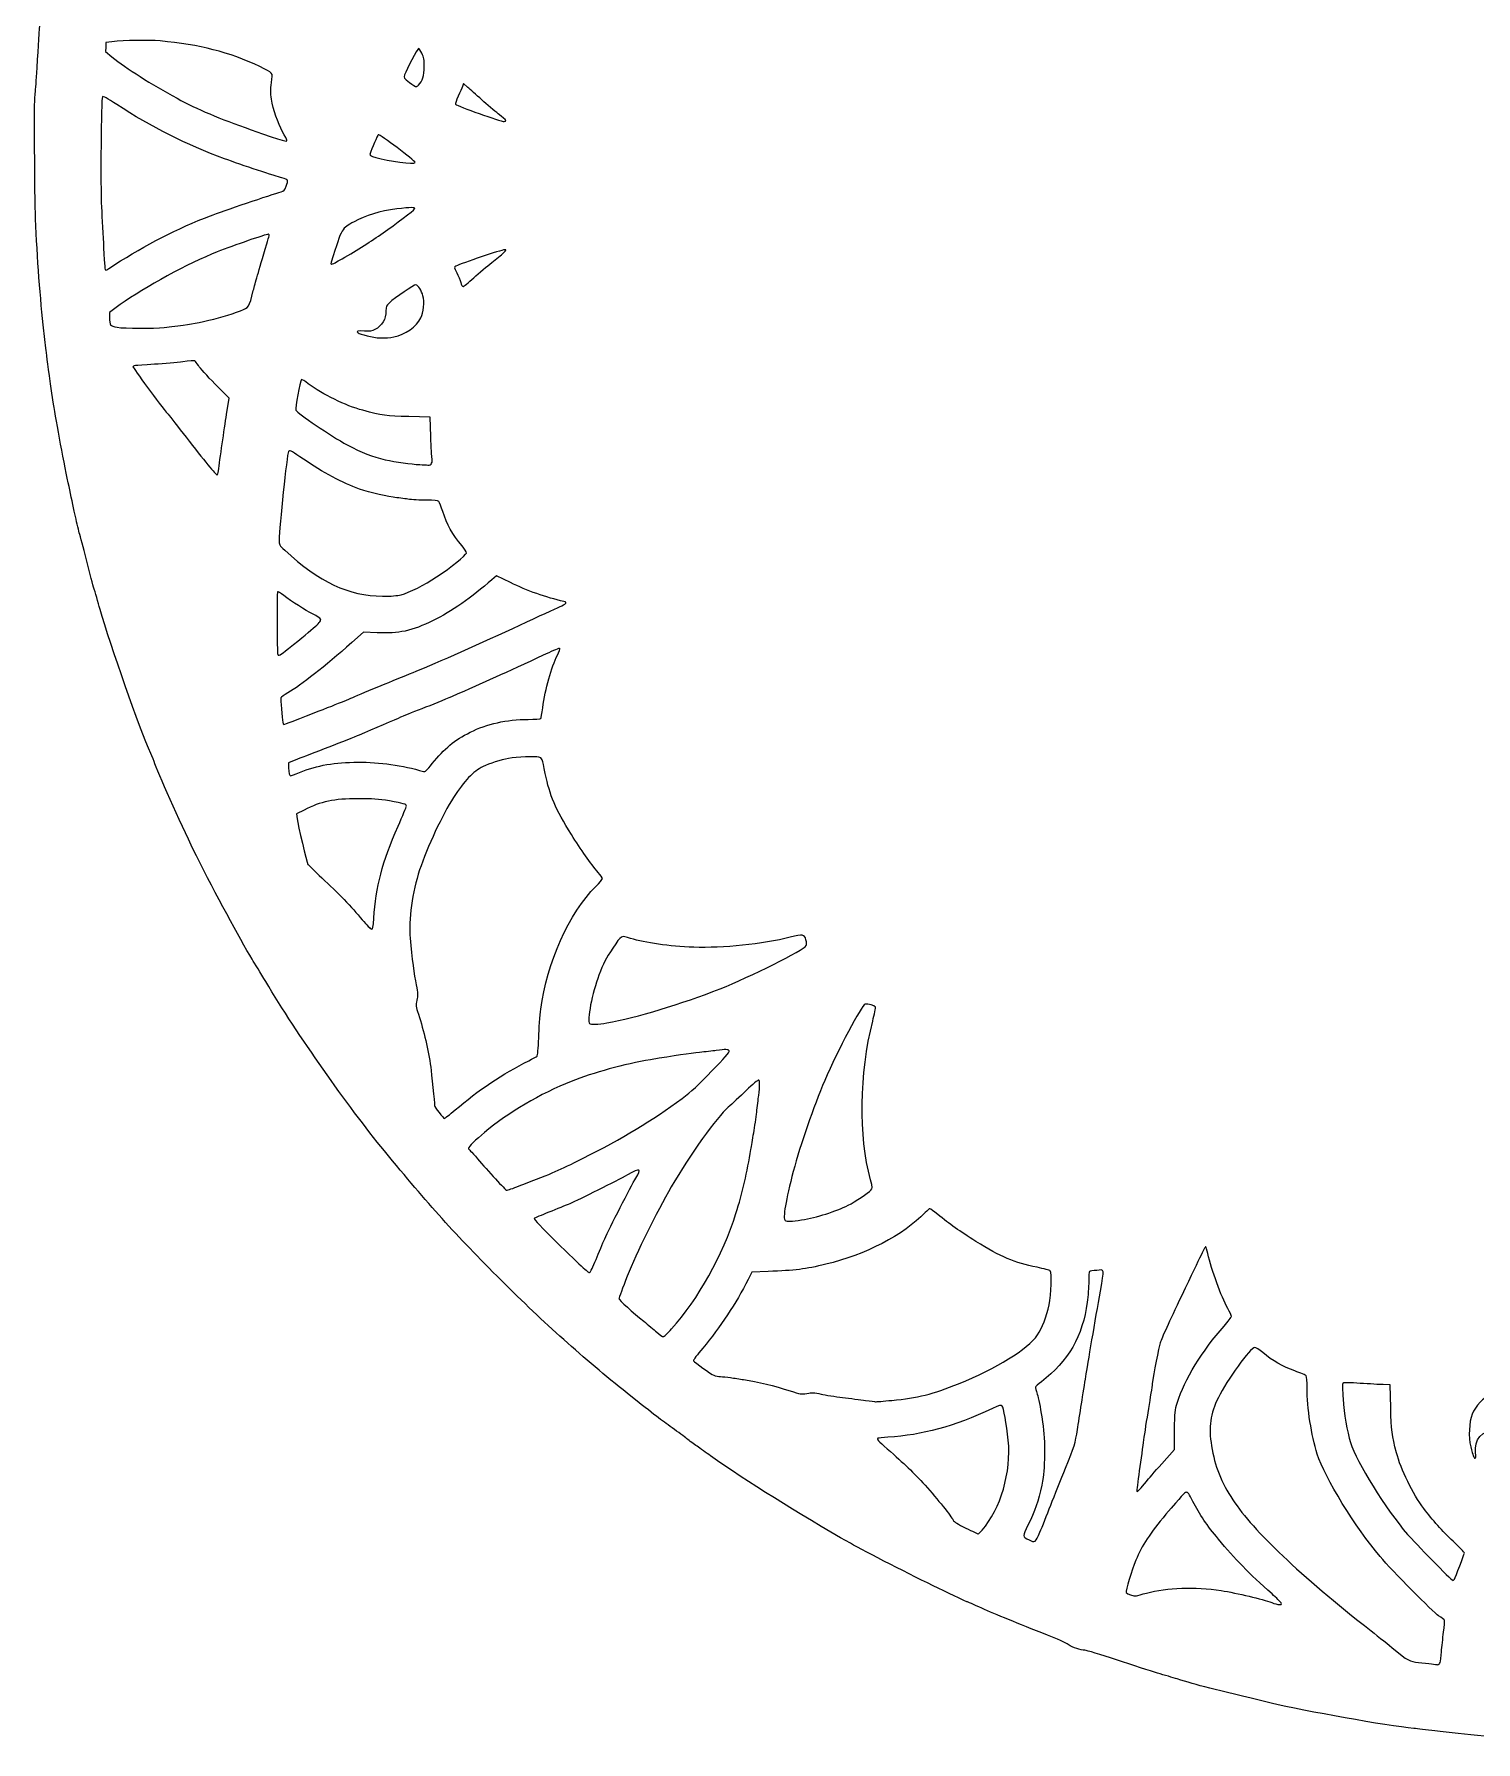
# Model space of a CAD drawing. Header units: inches. Extents: x -59.63 to -52.01, y -0.13 to 0.81.
# Drawn here: x -57.403 to -56.977, y -0.126 to 0.378 of the extents above; entities that cross this region are included whole.
import ezdxf

# ---------------------------------------------------------------- set-up
doc = ezdxf.new("R2010")
doc.units = ezdxf.units.IN
doc.header["$MEASUREMENT"] = 0
doc.layers.add('Basketball', color=7, linetype='Continuous')

msp = doc.modelspace()

# ---------------------------------------------------------------- linework, layer by layer
at = {"layer": 'Basketball', "lineweight": 0}
for points, knots in [([(-56.46838, 0.36231), (-56.46925, 0.37888), (-56.46944, 0.38116), (-56.47153, 0.39898), (-56.47245, 0.40679), (-56.47421, 0.41808), (-56.47596, 0.42733), (-56.47625, 0.42883), (-56.47657, 0.43057), (-56.47667, 0.4312), (-56.47684, 0.43227), (-56.47745, 0.43519), (-56.47885, 0.44165), (-56.48073, 0.45031), (-56.48409, 0.46328), (-56.48709, 0.47345), (-56.489, 0.47994), (-56.49457, 0.49693), (-56.49596, 0.50051), (-56.49645, 0.50177), (-56.49743, 0.50435), (-56.49814, 0.50624), (-56.49884, 0.50813), (-56.50007, 0.51129), (-56.50087, 0.51326), (-56.50166, 0.51523), (-56.50259, 0.51755), (-56.50293, 0.51841), (-56.50445, 0.52231), (-56.50739, 0.52904), (-56.51157, 0.53816), (-56.51571, 0.54716), (-56.52559, 0.56636), (-56.52949, 0.57295), (-56.53774, 0.58689), (-56.54457, 0.59783), (-56.54811, 0.60276), (-56.54902, 0.60402), (-56.55045, 0.60609), (-56.5513, 0.60735), (-56.55215, 0.60861), (-56.55433, 0.61168), (-56.55615, 0.61419), (-56.55797, 0.61669), (-56.55998, 0.61946), (-56.56062, 0.62034), (-56.56126, 0.62123), (-56.56254, 0.62293), (-56.56348, 0.62413), (-56.56442, 0.62532), (-56.56696, 0.62859), (-56.56914, 0.63138), (-56.57132, 0.63417), (-56.57391, 0.63738), (-56.57489, 0.63851), (-56.57587, 0.63964), (-56.57846, 0.6427), (-56.58063, 0.6453), (-56.59156, 0.65839), (-56.61059, 0.67772), (-56.62561, 0.69098), (-56.62924, 0.69419), (-56.63536, 0.69943), (-56.63748, 0.70116), (-56.65114, 0.71229), (-56.66305, 0.72121), (-56.67331, 0.72798), (-56.67464, 0.72886), (-56.67742, 0.7307), (-56.67946, 0.73208), (-56.68151, 0.73345), (-56.68538, 0.7359), (-56.68806, 0.73753), (-56.69073, 0.73915), (-56.69363, 0.74095), (-56.6945, 0.74153), (-56.69537, 0.74211), (-56.6973, 0.74327), (-56.6988, 0.74411), (-56.70029, 0.74495), (-56.70242, 0.74618), (-56.70352, 0.74684), (-56.70752, 0.74926), (-56.72491, 0.75838), (-56.73229, 0.76194), (-56.73915, 0.76524), (-56.74628, 0.76846), (-56.7525, 0.77106), (-56.75549, 0.77231), (-56.75839, 0.77354), (-56.75894, 0.77379), (-56.7641, 0.77613), (-56.79115, 0.78575), (-56.79833, 0.78781), (-56.79959, 0.78817), (-56.80281, 0.78912), (-56.80549, 0.78993), (-56.80817, 0.79074), (-56.8121, 0.79183), (-56.81422, 0.79236), (-56.81635, 0.79289), (-56.81951, 0.79371), (-56.82124, 0.79418), (-56.82297, 0.79465), (-56.82587, 0.79536), (-56.82769, 0.79577), (-56.83484, 0.79738), (-56.84288, 0.79909), (-56.84602, 0.79967), (-56.84783, 0.80001), (-56.85053, 0.80053), (-56.85203, 0.80083), (-56.85641, 0.80171), (-56.87356, 0.80432), (-56.8791, 0.80495), (-56.87989, 0.80504), (-56.88272, 0.80537), (-56.8854, 0.80568), (-56.88808, 0.80599), (-56.89194, 0.80638), (-56.89399, 0.80654), (-56.90523, 0.8074), (-56.9098, 0.80771), (-56.91576, 0.80799), (-56.92398, 0.80837), (-56.94821, 0.80837), (-56.95586, 0.80799), (-56.96638, 0.80747), (-56.98506, 0.80583), (-56.99352, 0.80468), (-56.99533, 0.80444), (-56.99823, 0.80405), (-56.99997, 0.80382), (-57.0017, 0.80359), (-57.00466, 0.80315), (-57.00655, 0.80284), (-57.00844, 0.80253), (-57.01158, 0.80202), (-57.01353, 0.80171), (-57.01547, 0.80139), (-57.01805, 0.80094), (-57.01925, 0.8007), (-57.02046, 0.80046), (-57.02254, 0.80007), (-57.02388, 0.79983), (-57.028, 0.79911), (-57.03616, 0.79734), (-57.04565, 0.7951), (-57.05689, 0.79245), (-57.07483, 0.78719), (-57.0869, 0.78302), (-57.09968, 0.77859), (-57.1024, 0.77754), (-57.11883, 0.7707), (-57.12976, 0.76615), (-57.14758, 0.75751), (-57.16036, 0.75057), (-57.16099, 0.75022), (-57.1637, 0.74867), (-57.16638, 0.74712), (-57.16905, 0.74557), (-57.17208, 0.74383), (-57.17311, 0.74325), (-57.17569, 0.7418), (-57.18316, 0.7372), (-57.18729, 0.73452), (-57.20988, 0.71987), (-57.22825, 0.70586), (-57.24754, 0.68859), (-57.25479, 0.6821), (-57.26923, 0.66812), (-57.27342, 0.66353), (-57.27502, 0.66177), (-57.27784, 0.65872), (-57.27968, 0.65675), (-57.28341, 0.65276), (-57.2871, 0.64861), (-57.29011, 0.64502), (-57.29121, 0.64371), (-57.2929, 0.64172), (-57.29385, 0.6406), (-57.29877, 0.63484), (-57.30345, 0.6289), (-57.30865, 0.62184), (-57.3109, 0.61878), (-57.31374, 0.61492), (-57.31497, 0.61327), (-57.32056, 0.60577), (-57.32835, 0.59402), (-57.33401, 0.58458), (-57.33566, 0.58182), (-57.33727, 0.5792), (-57.33759, 0.57875), (-57.33791, 0.5783), (-57.33903, 0.57636), (-57.34009, 0.57445), (-57.34114, 0.57254), (-57.34257, 0.57), (-57.34326, 0.56882), (-57.34672, 0.56287), (-57.35543, 0.5458), (-57.35963, 0.53674), (-57.36211, 0.53139), (-57.36272, 0.53), (-57.36592, 0.52228), (-57.36671, 0.52039), (-57.36781, 0.51775), (-57.36837, 0.51641), (-57.37288, 0.50559), (-57.37904, 0.48806), (-57.38291, 0.47502), (-57.38571, 0.46561), (-57.38585, 0.46512), (-57.38731, 0.45941), (-57.3934, 0.43558), (-57.39744, 0.41379), (-57.39979, 0.39225), (-57.40086, 0.3824), (-57.40104, 0.38012), (-57.40197, 0.36489), (-57.40214, 0.36214), (-57.40234, 0.3597), (-57.40241, 0.35948), (-57.40267, 0.35871), (-57.40253, 0.33001), (-57.40224, 0.32307), (-57.40176, 0.31152), (-57.40086, 0.29934), (-57.3998, 0.28999), (-57.39957, 0.28795), (-57.39924, 0.28505), (-57.39907, 0.28355), (-57.3988, 0.28113), (-57.39833, 0.27781), (-57.39694, 0.26837), (-57.39623, 0.26357), (-57.39364, 0.24971), (-57.39238, 0.24402), (-57.39184, 0.24158), (-57.39107, 0.23797), (-57.39065, 0.236), (-57.39024, 0.23403), (-57.38965, 0.23152), (-57.38934, 0.23042), (-57.38904, 0.22932), (-57.38814, 0.2259), (-57.38736, 0.22283), (-57.38658, 0.21976), (-57.38556, 0.21595), (-57.38511, 0.21438), (-57.38465, 0.2128), (-57.3838, 0.20984), (-57.38322, 0.20779), (-57.38018, 0.19715), (-57.37152, 0.17256), (-57.36824, 0.16526), (-57.36785, 0.16439), (-57.36729, 0.16304), (-57.36701, 0.16225), (-57.36533, 0.15766), (-57.35853, 0.14254), (-57.35476, 0.13504), (-57.34914, 0.12383), (-57.34208, 0.11073), (-57.33832, 0.10454), (-57.3376, 0.10336), (-57.33581, 0.10039), (-57.33434, 0.09795), (-57.32484, 0.08214), (-57.31034, 0.06145), (-57.2993, 0.04797), (-57.28622, 0.03198), (-57.2785, 0.02344), (-57.26477, 0.00973), (-57.25226, -0.00277), (-57.24059, -0.01322), (-57.22765, -0.02353), (-57.21895, -0.03046), (-57.2179, -0.03126), (-57.21435, -0.03377), (-57.2127, -0.03494), (-57.21076, -0.03638), (-57.21006, -0.03695), (-57.20935, -0.03753), (-57.20799, -0.03854), (-57.20705, -0.03919), (-57.2061, -0.03985), (-57.2043, -0.04111), (-57.20304, -0.04201), (-57.1924, -0.04955), (-57.17731, -0.059), (-57.16179, -0.06782), (-57.1573, -0.07037), (-57.14376, -0.0773), (-57.13589, -0.08106), (-57.13128, -0.08327), (-57.12746, -0.08507), (-57.1274, -0.08507), (-57.12734, -0.08507), (-57.12539, -0.08592), (-57.12306, -0.08696), (-57.1188, -0.08886), (-57.11265, -0.09139), (-57.10365, -0.09492), (-57.10097, -0.09597), (-57.09821, -0.09722), (-57.09752, -0.09769), (-57.09617, -0.0986), (-57.09388, -0.09939), (-57.0926, -0.09939), (-57.09218, -0.09939), (-57.08798, -0.10067), (-57.08327, -0.10223), (-57.07857, -0.10379), (-57.07311, -0.10554), (-57.07114, -0.10612), (-57.06917, -0.1067), (-57.0666, -0.10748), (-57.06541, -0.10784), (-57.05938, -0.10972), (-57.05504, -0.11083), (-57.03763, -0.11499), (-57.02771, -0.11736), (-57.00345, -0.12166), (-56.99553, -0.12246), (-56.9945, -0.12256), (-56.99173, -0.12289), (-56.98937, -0.12318), (-56.98082, -0.12426), (-56.96938, -0.12523), (-56.95772, -0.12588), (-56.95772, -0.12588), (-56.95772, -0.12588), (-56.95772, -0.12588), (-56.94969, -0.12633), (-56.92691, -0.12641), (-56.91662, -0.12602), (-56.88697, -0.12492), (-56.85462, -0.12037), (-56.82482, -0.11311), (-56.80797, -0.10901), (-56.78742, -0.10278), (-56.77527, -0.0981), (-56.77393, -0.09759), (-56.77232, -0.097), (-56.77169, -0.09681), (-56.77066, -0.09649), (-56.76361, -0.09368), (-56.75551, -0.09037), (-56.75184, -0.08887), (-56.74591, -0.0863), (-56.74262, -0.0848), (-56.74128, -0.08419), (-56.73857, -0.08295), (-56.7366, -0.08205), (-56.73017, -0.07911), (-56.71788, -0.0728), (-56.70667, -0.06668), (-56.70268, -0.0645), (-56.6856, -0.05424), (-56.68247, -0.05214), (-56.6816, -0.05156), (-56.67993, -0.05047), (-56.67875, -0.04971), (-56.67676, -0.04844), (-56.6745, -0.04689), (-56.66457, -0.04), (-56.66252, -0.03858), (-56.65988, -0.03668), (-56.6587, -0.03577), (-56.65752, -0.03486), (-56.65462, -0.03267), (-56.65225, -0.0309), (-56.64989, -0.02913), (-56.64705, -0.02694), (-56.64595, -0.02603), (-56.64485, -0.02512), (-56.64252, -0.02325), (-56.64078, -0.02186), (-56.62937, -0.01279), (-56.61403, 0.00108), (-56.60327, 0.01206), (-56.59832, 0.01711), (-56.58824, 0.02784), (-56.58648, 0.02992), (-56.58595, 0.03055), (-56.5841, 0.03269), (-56.58237, 0.03467), (-56.57772, 0.03999), (-56.57346, 0.04504), (-56.57102, 0.04811), (-56.56323, 0.05795), (-56.56161, 0.0601), (-56.55432, 0.07031), (-56.55032, 0.07591), (-56.54142, 0.08924), (-56.53902, 0.09322), (-56.53835, 0.09433), (-56.53728, 0.09607), (-56.53662, 0.09709), (-56.53225, 0.10393), (-56.52428, 0.11821), (-56.51885, 0.12888), (-56.51282, 0.14075), (-56.50384, 0.1606), (-56.50064, 0.16912), (-56.50017, 0.17039), (-56.49931, 0.17264), (-56.49873, 0.17414), (-56.4919, 0.19189), (-56.48457, 0.21562), (-56.48067, 0.23257), (-56.47586, 0.25349), (-56.47305, 0.26932), (-56.4711, 0.28656), (-56.47005, 0.29576), (-56.46965, 0.29967), (-56.4694, 0.30317), (-56.46924, 0.30537), (-56.46898, 0.30879), (-56.46882, 0.31076), (-56.4679, 0.32204), (-56.46767, 0.34892), (-56.46838, 0.36231)], [0, 0, 0, 0, 1, 1, 1, 2, 2, 2, 3, 3, 3, 4, 4, 4, 5, 5, 5, 6, 6, 6, 7, 7, 7, 8, 8, 8, 9, 9, 9, 10, 10, 10, 11, 11, 11, 12, 12, 12, 13, 13, 13, 14, 14, 14, 15, 15, 15, 16, 16, 16, 17, 17, 17, 18, 18, 18, 19, 19, 19, 20, 20, 20, 21, 21, 21, 22, 22, 22, 23, 23, 23, 24, 24, 24, 25, 25, 25, 26, 26, 26, 27, 27, 27, 28, 28, 28, 29, 29, 29, 30, 30, 30, 31, 31, 31, 32, 32, 32, 33, 33, 33, 34, 34, 34, 35, 35, 35, 36, 36, 36, 37, 37, 37, 38, 38, 38, 39, 39, 39, 40, 40, 40, 41, 41, 41, 42, 42, 42, 43, 43, 43, 44, 44, 44, 45, 45, 45, 46, 46, 46, 47, 47, 47, 48, 48, 48, 49, 49, 49, 50, 50, 50, 51, 51, 51, 52, 52, 52, 53, 53, 53, 54, 54, 54, 55, 55, 55, 56, 56, 56, 57, 57, 57, 58, 58, 58, 59, 59, 59, 60, 60, 60, 61, 61, 61, 62, 62, 62, 63, 63, 63, 64, 64, 64, 65, 65, 65, 66, 66, 66, 67, 67, 67, 68, 68, 68, 69, 69, 69, 70, 70, 70, 71, 71, 71, 72, 72, 72, 73, 73, 73, 74, 74, 74, 75, 75, 75, 76, 76, 76, 77, 77, 77, 78, 78, 78, 79, 79, 79, 80, 80, 80, 81, 81, 81, 82, 82, 82, 83, 83, 83, 84, 84, 84, 85, 85, 85, 86, 86, 86, 87, 87, 87, 88, 88, 88, 89, 89, 89, 90, 90, 90, 91, 91, 91, 92, 92, 92, 93, 93, 93, 94, 94, 94, 95, 95, 95, 96, 96, 96, 97, 97, 97, 98, 98, 98, 99, 99, 99, 100, 100, 100, 101, 101, 101, 102, 102, 102, 103, 103, 103, 104, 104, 104, 105, 105, 105, 106, 106, 106, 107, 107, 107, 108, 108, 108, 109, 109, 109, 110, 110, 110, 111, 111, 111, 112, 112, 112, 113, 113, 113, 114, 114, 114, 115, 115, 115, 116, 116, 116, 117, 117, 117, 118, 118, 118, 119, 119, 119, 120, 120, 120, 121, 121, 121, 122, 122, 122, 123, 123, 123, 124, 124, 124, 125, 125, 125, 126, 126, 126, 127, 127, 127, 128, 128, 128, 129, 129, 129, 130, 130, 130, 131, 131, 131, 132, 132, 132, 133, 133, 133, 134, 134, 134, 135, 135, 135, 136, 136, 136, 137, 137, 137, 138, 138, 138, 139, 139, 139, 140, 140, 140, 141, 141, 141, 141]), ([(-57.38156, 0.37372), (-57.38156, 0.37372), (-57.38148, 0.37506), (-57.38148, 0.37506), (-57.38148, 0.37506), (-57.37976, 0.37527), (-57.37976, 0.37527), (-57.37597, 0.37573), (-57.36908, 0.37585), (-57.36545, 0.37552), (-57.35375, 0.37446), (-57.3452, 0.37226), (-57.33608, 0.36796), (-57.33201, 0.36604), (-57.33223, 0.36634), (-57.33265, 0.36323), (-57.33294, 0.36113), (-57.33294, 0.36016), (-57.33265, 0.35838), (-57.33214, 0.35521), (-57.33082, 0.35136), (-57.32934, 0.34874), (-57.32864, 0.3475), (-57.32806, 0.34637), (-57.32806, 0.34624), (-57.32806, 0.34567), (-57.32844, 0.34578), (-57.33866, 0.34934), (-57.34827, 0.35269), (-57.35432, 0.35526), (-57.36051, 0.35862), (-57.36809, 0.36274), (-57.37549, 0.36744), (-57.3797, 0.37082), (-57.3797, 0.37082), (-57.38165, 0.37239), (-57.38165, 0.37239), (-57.38165, 0.37239), (-57.38156, 0.37372), (-57.38156, 0.37372)], [0, 0, 0, 0, 1, 1, 1, 2, 2, 2, 3, 3, 3, 4, 4, 4, 5, 5, 5, 6, 6, 6, 7, 7, 7, 8, 8, 8, 9, 9, 9, 10, 10, 10, 11, 11, 11, 12, 12, 12, 13, 13, 13, 13]), ([(-57.28926, 0.36249), (-57.28926, 0.36249), (-57.28926, 0.36249), (-57.28926, 0.36249), (-57.28952, 0.36224), (-57.28982, 0.36203), (-57.28993, 0.36203), (-57.29005, 0.36203), (-57.29093, 0.36261), (-57.2919, 0.36331), (-57.29366, 0.36459), (-57.29366, 0.3646), (-57.29334, 0.36553), (-57.29278, 0.36713), (-57.28955, 0.37324), (-57.28925, 0.37327), (-57.28909, 0.37329), (-57.28864, 0.37266), (-57.28825, 0.37189), (-57.28764, 0.37069), (-57.28753, 0.37009), (-57.28753, 0.3679), (-57.28754, 0.36526), (-57.28803, 0.36372), (-57.28926, 0.36249)], [0, 0, 0, 0, 1, 1, 1, 2, 2, 2, 3, 3, 3, 4, 4, 4, 5, 5, 5, 6, 6, 6, 7, 7, 7, 8, 8, 8, 8]), ([(-57.26398, 0.35173), (-57.26497, 0.35176), (-57.27779, 0.35633), (-57.2783, 0.35684), (-57.27843, 0.35696), (-57.27809, 0.35802), (-57.27756, 0.35919), (-57.27702, 0.36036), (-57.27644, 0.36168), (-57.27626, 0.36212), (-57.27626, 0.36212), (-57.27593, 0.36293), (-57.27593, 0.36293), (-57.27593, 0.36293), (-57.27469, 0.36183), (-57.27469, 0.36183), (-57.27401, 0.36123), (-57.27217, 0.35958), (-57.2706, 0.35816), (-57.26904, 0.35674), (-57.26683, 0.35487), (-57.2657, 0.35401), (-57.26457, 0.35314), (-57.26358, 0.35227), (-57.2635, 0.35208), (-57.2635, 0.35208), (-57.2635, 0.35208), (-57.2635, 0.35208), (-57.2634, 0.35185), (-57.26358, 0.35172), (-57.26398, 0.35173)], [0, 0, 0, 0, 1, 1, 1, 2, 2, 2, 3, 3, 3, 4, 4, 4, 5, 5, 5, 6, 6, 6, 7, 7, 7, 8, 8, 8, 9, 9, 9, 10, 10, 10, 10]), ([(-57.38218, 0.3145), (-57.38235, 0.31788), (-57.38263, 0.32328), (-57.3828, 0.32651), (-57.38312, 0.33256), (-57.38291, 0.35839), (-57.38253, 0.35907), (-57.38239, 0.35931), (-57.38106, 0.35859), (-57.37831, 0.35679), (-57.36812, 0.35012), (-57.35758, 0.34481), (-57.34654, 0.34078), (-57.34143, 0.33892), (-57.33119, 0.33551), (-57.32954, 0.33511), (-57.3287, 0.33491), (-57.32796, 0.33459), (-57.32788, 0.3344), (-57.32781, 0.33421), (-57.32798, 0.33342), (-57.32827, 0.33265), (-57.32871, 0.33147), (-57.32894, 0.33121), (-57.32979, 0.33098), (-57.33248, 0.33025), (-57.34728, 0.32526), (-57.35061, 0.32397), (-57.3604, 0.32017), (-57.36979, 0.31537), (-57.37884, 0.30952), (-57.37884, 0.30952), (-57.37884, 0.30952), (-57.37884, 0.30952), (-57.38022, 0.30863), (-57.38141, 0.30789), (-57.38147, 0.30789), (-57.3818, 0.30789), (-57.3819, 0.30884), (-57.38218, 0.3145)], [0, 0, 0, 0, 1, 1, 1, 2, 2, 2, 3, 3, 3, 4, 4, 4, 5, 5, 5, 6, 6, 6, 7, 7, 7, 8, 8, 8, 9, 9, 9, 10, 10, 10, 11, 11, 11, 12, 12, 12, 13, 13, 13, 13]), ([(-57.3018, 0.34112), (-57.30357, 0.34167), (-57.30373, 0.34178), (-57.30354, 0.34235), (-57.30313, 0.34365), (-57.30136, 0.34771), (-57.30114, 0.34785), (-57.30074, 0.3481), (-57.29025, 0.34021), (-57.29025, 0.33966), (-57.29025, 0.33901), (-57.29832, 0.34003), (-57.3018, 0.34112)], [0, 0, 0, 0, 1, 1, 1, 2, 2, 2, 3, 3, 3, 4, 4, 4, 4]), ([(-57.29565, 0.32595), (-57.29151, 0.32649), (-57.29006, 0.32649), (-57.2904, 0.32594), (-57.29064, 0.32554), (-57.2961, 0.32139), (-57.29971, 0.31886), (-57.30315, 0.31644), (-57.30709, 0.31396), (-57.31182, 0.31123), (-57.31182, 0.31123), (-57.31182, 0.31123), (-57.31182, 0.31123), (-57.31336, 0.31034), (-57.31475, 0.30961), (-57.31492, 0.30961), (-57.31509, 0.30961), (-57.31513, 0.30987), (-57.31501, 0.31026), (-57.31169, 0.32075), (-57.31209, 0.32004), (-57.30822, 0.32218), (-57.30485, 0.32404), (-57.30063, 0.32531), (-57.29565, 0.32595)], [0, 0, 0, 0, 1, 1, 1, 2, 2, 2, 3, 3, 3, 4, 4, 4, 5, 5, 5, 6, 6, 6, 7, 7, 7, 8, 8, 8, 8]), ([(-57.38012, 0.29177), (-57.38031, 0.29204), (-57.38047, 0.29297), (-57.38047, 0.29384), (-57.38047, 0.29384), (-57.38047, 0.29544), (-57.38047, 0.29544), (-57.38047, 0.29544), (-57.37727, 0.29773), (-57.37727, 0.29773), (-57.36983, 0.30305), (-57.35727, 0.30987), (-57.34862, 0.31329), (-57.34376, 0.3152), (-57.33426, 0.31849), (-57.33357, 0.31849), (-57.3333, 0.31849), (-57.33321, 0.31831), (-57.33331, 0.31799), (-57.3334, 0.31772), (-57.33373, 0.31665), (-57.33403, 0.31563), (-57.33659, 0.30701), (-57.33739, 0.30424), (-57.33799, 0.30188), (-57.33926, 0.29685), (-57.33924, 0.29687), (-57.34176, 0.29591), (-57.34505, 0.29464), (-57.34841, 0.29367), (-57.35271, 0.29274), (-57.35632, 0.29196), (-57.35771, 0.29175), (-57.36431, 0.291), (-57.36431, 0.291), (-57.36431, 0.291), (-57.36431, 0.291), (-57.36741, 0.29065), (-57.37597, 0.29067), (-57.37818, 0.29103), (-57.37907, 0.29118), (-57.37992, 0.2915), (-57.38012, 0.29177)], [0, 0, 0, 0, 1, 1, 1, 2, 2, 2, 3, 3, 3, 4, 4, 4, 5, 5, 5, 6, 6, 6, 7, 7, 7, 8, 8, 8, 9, 9, 9, 10, 10, 10, 11, 11, 11, 12, 12, 12, 13, 13, 13, 14, 14, 14, 14]), ([(-57.2761, 0.30303), (-57.27627, 0.30303), (-57.27658, 0.30357), (-57.27678, 0.30424), (-57.27698, 0.30491), (-57.27752, 0.3062), (-57.27797, 0.3071), (-57.27879, 0.30872), (-57.27879, 0.30874), (-57.27821, 0.30905), (-57.27655, 0.30994), (-57.26479, 0.31391), (-57.26386, 0.3139), (-57.26322, 0.31389), (-57.26324, 0.31384), (-57.26421, 0.31297), (-57.26477, 0.31246), (-57.26632, 0.31119), (-57.26765, 0.31014), (-57.26897, 0.3091), (-57.27135, 0.30707), (-57.27293, 0.30564), (-57.27293, 0.30564), (-57.27293, 0.30564), (-57.27293, 0.30564), (-57.2745, 0.30421), (-57.27593, 0.30303), (-57.2761, 0.30303)], [0, 0, 0, 0, 1, 1, 1, 2, 2, 2, 3, 3, 3, 4, 4, 4, 5, 5, 5, 6, 6, 6, 7, 7, 7, 8, 8, 8, 9, 9, 9, 9]), ([(-57.29004, 0.30355), (-57.2894, 0.30342), (-57.28832, 0.30179), (-57.28793, 0.30033), (-57.28747, 0.29865), (-57.28778, 0.29534), (-57.28854, 0.29383), (-57.28984, 0.29123), (-57.29317, 0.28886), (-57.2965, 0.28817), (-57.2965, 0.28817), (-57.2965, 0.28817), (-57.2965, 0.28817), (-57.29881, 0.28768), (-57.30187, 0.28781), (-57.30443, 0.28852), (-57.30569, 0.28887), (-57.30689, 0.28925), (-57.30709, 0.28938), (-57.30783, 0.28984), (-57.3071, 0.29006), (-57.30521, 0.28992), (-57.30362, 0.28981), (-57.30304, 0.28989), (-57.30212, 0.29036), (-57.29999, 0.29146), (-57.29885, 0.29339), (-57.29885, 0.29592), (-57.29885, 0.29715), (-57.29872, 0.29744), (-57.29792, 0.29818), (-57.29612, 0.29983), (-57.29053, 0.30364), (-57.29004, 0.30355)], [0, 0, 0, 0, 1, 1, 1, 2, 2, 2, 3, 3, 3, 4, 4, 4, 5, 5, 5, 6, 6, 6, 7, 7, 7, 8, 8, 8, 9, 9, 9, 10, 10, 10, 11, 11, 11, 11]), ([(-57.3735, 0.2794), (-57.3734, 0.27973), (-57.37374, 0.27969), (-57.36716, 0.28012), (-57.36432, 0.2803), (-57.36054, 0.28063), (-57.35875, 0.28085), (-57.35697, 0.28108), (-57.35538, 0.28118), (-57.35523, 0.28109), (-57.35508, 0.281), (-57.35462, 0.28039), (-57.35421, 0.27973), (-57.3538, 0.27907), (-57.35159, 0.27664), (-57.34931, 0.27431), (-57.34931, 0.27431), (-57.34515, 0.27009), (-57.34515, 0.27009), (-57.34515, 0.27009), (-57.3459, 0.26529), (-57.3459, 0.26529), (-57.34657, 0.26101), (-57.34787, 0.25196), (-57.34828, 0.24868), (-57.34828, 0.24868), (-57.34828, 0.24868), (-57.34828, 0.24868), (-57.34836, 0.24801), (-57.34855, 0.24746), (-57.34868, 0.24746), (-57.349, 0.24746), (-57.35256, 0.2518), (-57.35785, 0.25863), (-57.36011, 0.26154), (-57.3625, 0.26457), (-57.36317, 0.26536), (-57.3655, 0.26812), (-57.37359, 0.27911), (-57.3735, 0.2794)], [0, 0, 0, 0, 1, 1, 1, 2, 2, 2, 3, 3, 3, 4, 4, 4, 5, 5, 5, 6, 6, 6, 7, 7, 7, 8, 8, 8, 9, 9, 9, 10, 10, 10, 11, 11, 11, 12, 12, 12, 13, 13, 13, 13]), ([(-57.28647, 0.25038), (-57.2869, 0.25041), (-57.28796, 0.25047), (-57.28882, 0.25051), (-57.29166, 0.25065), (-57.29578, 0.25123), (-57.29913, 0.25196), (-57.30274, 0.25275), (-57.30612, 0.25407), (-57.3103, 0.25635), (-57.31501, 0.2589), (-57.32494, 0.26562), (-57.32545, 0.2666), (-57.3257, 0.26708), (-57.32423, 0.27517), (-57.32382, 0.27558), (-57.32371, 0.27569), (-57.32279, 0.27514), (-57.32177, 0.27438), (-57.31753, 0.27117), (-57.31086, 0.26793), (-57.30564, 0.26653), (-57.30013, 0.26505), (-57.2986, 0.26484), (-57.29212, 0.26467), (-57.29212, 0.26467), (-57.28581, 0.2645), (-57.28581, 0.2645), (-57.28581, 0.2645), (-57.28564, 0.25877), (-57.28564, 0.25877), (-57.28555, 0.25562), (-57.28538, 0.2527), (-57.28526, 0.25228), (-57.28514, 0.25185), (-57.28519, 0.25127), (-57.28537, 0.25092), (-57.28537, 0.25092), (-57.28537, 0.25092), (-57.28537, 0.25092), (-57.28559, 0.25051), (-57.28594, 0.25034), (-57.28647, 0.25038)], [0, 0, 0, 0, 1, 1, 1, 2, 2, 2, 3, 3, 3, 4, 4, 4, 5, 5, 5, 6, 6, 6, 7, 7, 7, 8, 8, 8, 9, 9, 9, 10, 10, 10, 11, 11, 11, 12, 12, 12, 13, 13, 13, 14, 14, 14, 14]), ([(-57.29984, 0.21169), (-57.30993, 0.21177), (-57.31842, 0.21575), (-57.32871, 0.22526), (-57.33032, 0.22675), (-57.33035, 0.22682), (-57.33035, 0.22831), (-57.33035, 0.23188), (-57.32807, 0.25363), (-57.32762, 0.25435), (-57.32732, 0.25484), (-57.32691, 0.25465), (-57.32425, 0.2528), (-57.31874, 0.24898), (-57.31247, 0.24551), (-57.30768, 0.24363), (-57.30534, 0.24271), (-57.29977, 0.24133), (-57.2967, 0.2409), (-57.29544, 0.24072), (-57.29348, 0.24045), (-57.29235, 0.2403), (-57.29121, 0.24014), (-57.28881, 0.24001), (-57.287, 0.24001), (-57.28452, 0.24001), (-57.28361, 0.23991), (-57.2833, 0.2396), (-57.28307, 0.23938), (-57.28253, 0.23806), (-57.2821, 0.23667), (-57.28089, 0.23278), (-57.27929, 0.22995), (-57.27638, 0.22654), (-57.27557, 0.22559), (-57.27508, 0.22476), (-57.27513, 0.22441), (-57.27523, 0.22374), (-57.27958, 0.22025), (-57.28392, 0.21737), (-57.28746, 0.21501), (-57.29202, 0.21272), (-57.2944, 0.2121), (-57.2944, 0.2121), (-57.2944, 0.2121), (-57.2944, 0.2121), (-57.29555, 0.2118), (-57.2973, 0.21167), (-57.29984, 0.21169)], [0, 0, 0, 0, 1, 1, 1, 2, 2, 2, 3, 3, 3, 4, 4, 4, 5, 5, 5, 6, 6, 6, 7, 7, 7, 8, 8, 8, 9, 9, 9, 10, 10, 10, 11, 11, 11, 12, 12, 12, 13, 13, 13, 14, 14, 14, 15, 15, 15, 16, 16, 16, 16]), ([(-57.32932, 0.1745), (-57.32953, 0.17555), (-57.32997, 0.18142), (-57.32986, 0.18173), (-57.32981, 0.18188), (-57.3289, 0.18252), (-57.32784, 0.18314), (-57.32382, 0.18548), (-57.317, 0.19085), (-57.30896, 0.19798), (-57.30896, 0.19798), (-57.30548, 0.20107), (-57.30548, 0.20107), (-57.30548, 0.20107), (-57.30149, 0.20088), (-57.30149, 0.20088), (-57.29502, 0.20057), (-57.29129, 0.20138), (-57.28491, 0.2045), (-57.27971, 0.20703), (-57.27348, 0.21136), (-57.26757, 0.21653), (-57.26757, 0.21653), (-57.26622, 0.21771), (-57.26622, 0.21771), (-57.26622, 0.21771), (-57.26212, 0.2157), (-57.26212, 0.2157), (-57.25727, 0.21331), (-57.25155, 0.21129), (-57.24635, 0.2101), (-57.24526, 0.20986), (-57.24559, 0.20946), (-57.24768, 0.20852), (-57.24865, 0.20809), (-57.25389, 0.20567), (-57.25932, 0.20314), (-57.27042, 0.19799), (-57.28415, 0.19188), (-57.28997, 0.18952), (-57.29209, 0.18865), (-57.29622, 0.18698), (-57.29913, 0.18579), (-57.30205, 0.18461), (-57.30604, 0.18294), (-57.30801, 0.18208), (-57.31111, 0.18072), (-57.3142, 0.1795), (-57.32649, 0.17474), (-57.32649, 0.17474), (-57.32649, 0.17474), (-57.32649, 0.17474), (-57.32775, 0.17425), (-57.32887, 0.17385), (-57.32899, 0.17385), (-57.3291, 0.17385), (-57.32925, 0.17414), (-57.32932, 0.1745)], [0, 0, 0, 0, 1, 1, 1, 2, 2, 2, 3, 3, 3, 4, 4, 4, 5, 5, 5, 6, 6, 6, 7, 7, 7, 8, 8, 8, 9, 9, 9, 10, 10, 10, 11, 11, 11, 12, 12, 12, 13, 13, 13, 14, 14, 14, 15, 15, 15, 16, 16, 16, 17, 17, 17, 18, 18, 18, 19, 19, 19, 19]), ([(-57.33077, 0.19446), (-57.33101, 0.19484), (-57.33109, 0.21273), (-57.33086, 0.21296), (-57.33076, 0.21307), (-57.32993, 0.21257), (-57.32901, 0.21187), (-57.32665, 0.21005), (-57.32276, 0.20758), (-57.32035, 0.20637), (-57.31922, 0.2058), (-57.31822, 0.20514), (-57.31813, 0.2049), (-57.31786, 0.20421), (-57.31958, 0.20264), (-57.3276, 0.19626), (-57.3276, 0.19626), (-57.3276, 0.19626), (-57.3276, 0.19626), (-57.33029, 0.19412), (-57.33049, 0.194), (-57.33077, 0.19446)], [0, 0, 0, 0, 1, 1, 1, 2, 2, 2, 3, 3, 3, 4, 4, 4, 5, 5, 5, 6, 6, 6, 7, 7, 7, 7]), ([(-57.32759, 0.16103), (-57.32759, 0.16103), (-57.32763, 0.16252), (-57.32763, 0.16252), (-57.32763, 0.16252), (-57.32491, 0.16359), (-57.32491, 0.16359), (-57.32341, 0.16417), (-57.31929, 0.16577), (-57.31575, 0.16714), (-57.3122, 0.16851), (-57.30814, 0.17012), (-57.30672, 0.17071), (-57.30301, 0.17227), (-57.29572, 0.1754), (-57.29455, 0.17595), (-57.294, 0.1762), (-57.29117, 0.17733), (-57.28827, 0.17845), (-57.28536, 0.17958), (-57.28143, 0.18118), (-57.27953, 0.18201), (-57.26923, 0.18651), (-57.26459, 0.1886), (-57.25159, 0.19464), (-57.24947, 0.19562), (-57.24763, 0.19637), (-57.24751, 0.1963), (-57.2474, 0.19622), (-57.24773, 0.1953), (-57.24826, 0.19424), (-57.25001, 0.19077), (-57.25183, 0.18429), (-57.25261, 0.17876), (-57.25284, 0.17712), (-57.25309, 0.17569), (-57.25316, 0.17558), (-57.25323, 0.17547), (-57.25491, 0.17535), (-57.25689, 0.17533), (-57.26332, 0.17526), (-57.26901, 0.174), (-57.274, 0.17153), (-57.27857, 0.16927), (-57.28163, 0.16675), (-57.28518, 0.1623), (-57.28684, 0.16023), (-57.28731, 0.15981), (-57.2878, 0.15995), (-57.29396, 0.16176), (-57.30075, 0.16273), (-57.30708, 0.1627), (-57.31402, 0.16267), (-57.319, 0.1618), (-57.32437, 0.15965), (-57.32437, 0.15965), (-57.32437, 0.15965), (-57.32437, 0.15965), (-57.32573, 0.15911), (-57.32693, 0.15867), (-57.32703, 0.15867), (-57.32736, 0.15867), (-57.32755, 0.15949), (-57.32759, 0.16103)], [0, 0, 0, 0, 1, 1, 1, 2, 2, 2, 3, 3, 3, 4, 4, 4, 5, 5, 5, 6, 6, 6, 7, 7, 7, 8, 8, 8, 9, 9, 9, 10, 10, 10, 11, 11, 11, 12, 12, 12, 13, 13, 13, 14, 14, 14, 15, 15, 15, 16, 16, 16, 17, 17, 17, 18, 18, 18, 19, 19, 19, 20, 20, 20, 21, 21, 21, 21]), ([(-57.27841, 0.06008), (-57.28001, 0.05869), (-57.28145, 0.05756), (-57.28161, 0.05756), (-57.28196, 0.05756), (-57.28453, 0.06092), (-57.28453, 0.06139), (-57.28454, 0.06225), (-57.28539, 0.07084), (-57.28566, 0.07274), (-57.28637, 0.07778), (-57.28766, 0.08333), (-57.28928, 0.08831), (-57.29003, 0.09063), (-57.29006, 0.0909), (-57.28974, 0.09244), (-57.28944, 0.09386), (-57.28946, 0.09447), (-57.28995, 0.09695), (-57.29052, 0.09984), (-57.29118, 0.10488), (-57.29174, 0.11072), (-57.29224, 0.11592), (-57.29104, 0.12455), (-57.28893, 0.13088), (-57.28676, 0.13742), (-57.28205, 0.1475), (-57.27896, 0.15223), (-57.27559, 0.15738), (-57.27322, 0.15986), (-57.2702, 0.16138), (-57.26853, 0.16222), (-57.26478, 0.16343), (-57.2627, 0.1638), (-57.26025, 0.16423), (-57.25471, 0.16447), (-57.25373, 0.16418), (-57.25276, 0.16389), (-57.25274, 0.16386), (-57.25184, 0.15939), (-57.25051, 0.15278), (-57.24886, 0.14891), (-57.24414, 0.14134), (-57.24138, 0.13693), (-57.23841, 0.13272), (-57.23622, 0.13014), (-57.23553, 0.12934), (-57.23497, 0.12853), (-57.23497, 0.12834), (-57.23497, 0.12816), (-57.23586, 0.12712), (-57.23693, 0.12605), (-57.24479, 0.11819), (-57.25139, 0.10345), (-57.25316, 0.08982), (-57.2534, 0.08795), (-57.25368, 0.08411), (-57.25378, 0.0813), (-57.2539, 0.07817), (-57.25409, 0.07608), (-57.25428, 0.07592), (-57.25445, 0.07578), (-57.25555, 0.07518), (-57.25672, 0.0746), (-57.26424, 0.07083), (-57.27188, 0.06571), (-57.27841, 0.06008), (-57.27841, 0.06008), (-57.27841, 0.06008), (-57.27841, 0.06008)], [0, 0, 0, 0, 1, 1, 1, 2, 2, 2, 3, 3, 3, 4, 4, 4, 5, 5, 5, 6, 6, 6, 7, 7, 7, 8, 8, 8, 9, 9, 9, 10, 10, 10, 11, 11, 11, 12, 12, 12, 13, 13, 13, 14, 14, 14, 15, 15, 15, 16, 16, 16, 17, 17, 17, 18, 18, 18, 19, 19, 19, 20, 20, 20, 21, 21, 21, 22, 22, 22, 23, 23, 23, 23]), ([(-57.29528, 0.14378), (-57.29993, 0.13318), (-57.30187, 0.12584), (-57.30244, 0.11664), (-57.30244, 0.11664), (-57.30244, 0.11664), (-57.30244, 0.11664), (-57.30261, 0.11394), (-57.30272, 0.11341), (-57.30311, 0.11342), (-57.30336, 0.11343), (-57.3046, 0.11468), (-57.30586, 0.1162), (-57.30893, 0.11991), (-57.31306, 0.12419), (-57.31775, 0.12854), (-57.31988, 0.13051), (-57.32172, 0.13231), (-57.32186, 0.13253), (-57.3222, 0.13311), (-57.32487, 0.14422), (-57.32509, 0.14597), (-57.32509, 0.14597), (-57.32527, 0.14746), (-57.32527, 0.14746), (-57.32527, 0.14746), (-57.32301, 0.14858), (-57.32301, 0.14858), (-57.31798, 0.1511), (-57.31419, 0.1519), (-57.30715, 0.15192), (-57.30282, 0.15194), (-57.30112, 0.15182), (-57.29784, 0.15126), (-57.29366, 0.15054), (-57.29283, 0.15029), (-57.29283, 0.14971), (-57.29283, 0.14952), (-57.29394, 0.14685), (-57.29528, 0.14378)], [0, 0, 0, 0, 1, 1, 1, 2, 2, 2, 3, 3, 3, 4, 4, 4, 5, 5, 5, 6, 6, 6, 7, 7, 7, 8, 8, 8, 9, 9, 9, 10, 10, 10, 11, 11, 11, 12, 12, 12, 13, 13, 13, 13]), ([(-57.23369, 0.08577), (-57.23613, 0.08533), (-57.23848, 0.08523), (-57.23879, 0.08554), (-57.23961, 0.08636), (-57.23799, 0.09467), (-57.236, 0.09989), (-57.23473, 0.10323), (-57.23397, 0.1047), (-57.2319, 0.10783), (-57.22935, 0.11168), (-57.22949, 0.1116), (-57.22667, 0.11071), (-57.22235, 0.10935), (-57.21532, 0.10835), (-57.20804, 0.10808), (-57.19947, 0.10776), (-57.18764, 0.10897), (-57.17958, 0.11101), (-57.17582, 0.11196), (-57.17538, 0.1119), (-57.17492, 0.1103), (-57.17468, 0.10948), (-57.17465, 0.10888), (-57.17483, 0.10855), (-57.1755, 0.10729), (-57.19145, 0.0993), (-57.20023, 0.09583), (-57.21155, 0.09136), (-57.225, 0.08731), (-57.23369, 0.08577), (-57.23369, 0.08577), (-57.23369, 0.08577), (-57.23369, 0.08577)], [0, 0, 0, 0, 1, 1, 1, 2, 2, 2, 3, 3, 3, 4, 4, 4, 5, 5, 5, 6, 6, 6, 7, 7, 7, 8, 8, 8, 9, 9, 9, 10, 10, 10, 11, 11, 11, 11]), ([(-57.15589, 0.03947), (-57.15523, 0.037), (-57.15523, 0.03698), (-57.15579, 0.03636), (-57.15649, 0.03558), (-57.16044, 0.03298), (-57.16246, 0.03196), (-57.16612, 0.0301), (-57.1717, 0.02834), (-57.17624, 0.02761), (-57.17624, 0.02761), (-57.17624, 0.0276), (-57.17624, 0.0276), (-57.17904, 0.02715), (-57.18053, 0.0271), (-57.18108, 0.02746), (-57.18182, 0.02793), (-57.18087, 0.03361), (-57.17865, 0.04195), (-57.17654, 0.04992), (-57.17274, 0.06088), (-57.16937, 0.06876), (-57.1656, 0.0776), (-57.15851, 0.09099), (-57.15747, 0.09125), (-57.15668, 0.09145), (-57.15459, 0.09088), (-57.15442, 0.09043), (-57.15435, 0.09023), (-57.15471, 0.08837), (-57.15523, 0.08629), (-57.15913, 0.07068), (-57.15939, 0.05242), (-57.15589, 0.03947)], [0, 0, 0, 0, 1, 1, 1, 2, 2, 2, 3, 3, 3, 4, 4, 4, 5, 5, 5, 6, 6, 6, 7, 7, 7, 8, 8, 8, 9, 9, 9, 10, 10, 10, 11, 11, 11, 11]), ([(-57.26318, 0.03637), (-57.26354, 0.03637), (-57.26894, 0.04218), (-57.27185, 0.04568), (-57.27263, 0.04662), (-57.27355, 0.04764), (-57.27389, 0.04794), (-57.27422, 0.04824), (-57.2745, 0.04863), (-57.2745, 0.04881), (-57.2745, 0.04918), (-57.27231, 0.05133), (-57.26977, 0.05346), (-57.26301, 0.05913), (-57.25308, 0.06497), (-57.24423, 0.06848), (-57.23764, 0.07109), (-57.22852, 0.07358), (-57.2208, 0.07488), (-57.21374, 0.07606), (-57.20906, 0.07676), (-57.20633, 0.07704), (-57.20468, 0.07721), (-57.20245, 0.07747), (-57.20139, 0.07762), (-57.19868, 0.07801), (-57.19775, 0.07797), (-57.19756, 0.07748), (-57.19745, 0.0772), (-57.19919, 0.07519), (-57.20265, 0.07158), (-57.20664, 0.06743), (-57.20877, 0.06548), (-57.21149, 0.06346), (-57.22032, 0.05692), (-57.2291, 0.05161), (-57.24069, 0.04581), (-57.24823, 0.04204), (-57.24876, 0.0418), (-57.25956, 0.03763), (-57.25956, 0.03763), (-57.25956, 0.03763), (-57.25956, 0.03763), (-57.26135, 0.03694), (-57.26298, 0.03637), (-57.26318, 0.03637)], [0, 0, 0, 0, 1, 1, 1, 2, 2, 2, 3, 3, 3, 4, 4, 4, 5, 5, 5, 6, 6, 6, 7, 7, 7, 8, 8, 8, 9, 9, 9, 10, 10, 10, 11, 11, 11, 12, 12, 12, 13, 13, 13, 14, 14, 14, 15, 15, 15, 15]), ([(-57.21456, -0.00452), (-57.21456, -0.00452), (-57.21456, -0.00452), (-57.21456, -0.00452), (-57.21574, -0.00582), (-57.21685, -0.00688), (-57.21704, -0.00688), (-57.21723, -0.00688), (-57.21809, -0.00626), (-57.21895, -0.00551), (-57.21981, -0.00475), (-57.22154, -0.00331), (-57.2228, -0.00231), (-57.22591, 0.00018), (-57.23011, 0.00404), (-57.23011, 0.00441), (-57.23011, 0.00458), (-57.22899, 0.00756), (-57.22763, 0.01102), (-57.22492, 0.0179), (-57.2191, 0.02971), (-57.21465, 0.03737), (-57.20912, 0.04689), (-57.20121, 0.05795), (-57.19785, 0.06085), (-57.19677, 0.06179), (-57.19437, 0.06402), (-57.19252, 0.06581), (-57.19068, 0.0676), (-57.18903, 0.06899), (-57.18887, 0.06888), (-57.1885, 0.06866), (-57.18849, 0.0671), (-57.18884, 0.06438), (-57.18899, 0.06323), (-57.18926, 0.061), (-57.18944, 0.05943), (-57.18963, 0.05785), (-57.19003, 0.05508), (-57.19034, 0.05327), (-57.19064, 0.05146), (-57.19101, 0.04927), (-57.19115, 0.0484), (-57.19221, 0.04191), (-57.19373, 0.03542), (-57.19558, 0.02953), (-57.19945, 0.01719), (-57.20669, 0.00421), (-57.21456, -0.00452)], [0, 0, 0, 0, 1, 1, 1, 2, 2, 2, 3, 3, 3, 4, 4, 4, 5, 5, 5, 6, 6, 6, 7, 7, 7, 8, 8, 8, 9, 9, 9, 10, 10, 10, 11, 11, 11, 12, 12, 12, 13, 13, 13, 14, 14, 14, 15, 15, 15, 16, 16, 16, 16]), ([(-57.23686, 0.01589), (-57.23686, 0.01589), (-57.23686, 0.01589), (-57.23686, 0.01589), (-57.23769, 0.01384), (-57.23854, 0.01214), (-57.23875, 0.0121), (-57.23918, 0.01202), (-57.24006, 0.01283), (-57.24898, 0.02154), (-57.25256, 0.02505), (-57.25528, 0.02792), (-57.25514, 0.02805), (-57.255, 0.02818), (-57.25302, 0.02902), (-57.25075, 0.0299), (-57.24848, 0.03079), (-57.24571, 0.03192), (-57.2446, 0.0324), (-57.24184, 0.0336), (-57.23087, 0.03909), (-57.2276, 0.04091), (-57.22375, 0.04305), (-57.22335, 0.04289), (-57.22513, 0.03995), (-57.22654, 0.03761), (-57.23296, 0.02506), (-57.23429, 0.02205), (-57.23488, 0.02071), (-57.23604, 0.01794), (-57.23686, 0.01589)], [0, 0, 0, 0, 1, 1, 1, 2, 2, 2, 3, 3, 3, 4, 4, 4, 5, 5, 5, 6, 6, 6, 7, 7, 7, 8, 8, 8, 9, 9, 9, 10, 10, 10, 10]), ([(-57.15735, -0.02563), (-57.15885, -0.02543), (-57.16188, -0.02505), (-57.16409, -0.02479), (-57.16629, -0.02453), (-57.16916, -0.02407), (-57.17047, -0.02379), (-57.17244, -0.02335), (-57.17315, -0.02331), (-57.17463, -0.02357), (-57.17631, -0.02386), (-57.17657, -0.02382), (-57.17956, -0.02284), (-57.18418, -0.02132), (-57.18916, -0.02011), (-57.1933, -0.0195), (-57.1944, -0.01934), (-57.19615, -0.01907), (-57.19719, -0.01891), (-57.19823, -0.01875), (-57.19955, -0.01862), (-57.20014, -0.01862), (-57.20072, -0.01862), (-57.20161, -0.01845), (-57.20212, -0.01824), (-57.20301, -0.01786), (-57.20772, -0.01447), (-57.20809, -0.01394), (-57.2082, -0.01379), (-57.20697, -0.01211), (-57.20537, -0.0102), (-57.20021, -0.00406), (-57.19555, 0.00299), (-57.192, 0.01004), (-57.192, 0.01004), (-57.19091, 0.01222), (-57.19091, 0.01222), (-57.19091, 0.01222), (-57.18609, 0.0124), (-57.18609, 0.0124), (-57.17812, 0.0127), (-57.17512, 0.01308), (-57.1691, 0.01451), (-57.15738, 0.01729), (-57.14617, 0.02312), (-57.13975, 0.02976), (-57.13913, 0.0304), (-57.1385, 0.03093), (-57.13835, 0.03093), (-57.1382, 0.03093), (-57.13716, 0.03018), (-57.13604, 0.02926), (-57.13243, 0.0263), (-57.12964, 0.02433), (-57.12476, 0.02127), (-57.11731, 0.01661), (-57.11355, 0.01502), (-57.10668, 0.01363), (-57.10473, 0.01323), (-57.10299, 0.01276), (-57.10282, 0.01259), (-57.10229, 0.01206), (-57.10251, 0.00565), (-57.10316, 0.00257), (-57.1039, -0.0009), (-57.10525, -0.0044), (-57.1066, -0.00634), (-57.10958, -0.0106), (-57.11858, -0.01617), (-57.12986, -0.02072), (-57.13748, -0.0238), (-57.1419, -0.0249), (-57.14957, -0.02564), (-57.14957, -0.02564), (-57.14957, -0.02564), (-57.14957, -0.02564), (-57.15204, -0.02587), (-57.15419, -0.02605), (-57.15435, -0.02603), (-57.15451, -0.02601), (-57.15586, -0.02583), (-57.15735, -0.02563)], [0, 0, 0, 0, 1, 1, 1, 2, 2, 2, 3, 3, 3, 4, 4, 4, 5, 5, 5, 6, 6, 6, 7, 7, 7, 8, 8, 8, 9, 9, 9, 10, 10, 10, 11, 11, 11, 12, 12, 12, 13, 13, 13, 14, 14, 14, 15, 15, 15, 16, 16, 16, 17, 17, 17, 18, 18, 18, 19, 19, 19, 20, 20, 20, 21, 21, 21, 22, 22, 22, 23, 23, 23, 24, 24, 24, 25, 25, 25, 26, 26, 26, 27, 27, 27, 27]), ([(-57.07446, -0.04956), (-57.07613, -0.05162), (-57.07714, -0.05268), (-57.07726, -0.05248), (-57.07733, -0.05237), (-57.07701, -0.04964), (-57.07656, -0.04641), (-57.0761, -0.04318), (-57.07553, -0.03905), (-57.07528, -0.03724), (-57.07503, -0.03543), (-57.0744, -0.0313), (-57.07387, -0.02808), (-57.07335, -0.02485), (-57.07283, -0.02156), (-57.07273, -0.02077), (-57.07234, -0.01791), (-57.07078, -0.00986), (-57.07038, -0.00866), (-57.06989, -0.00719), (-57.0679, -0.00281), (-57.06405, 0.00529), (-57.05814, 0.01773), (-57.0571, 0.01984), (-57.05694, 0.01969), (-57.05686, 0.0196), (-57.05659, 0.01871), (-57.05636, 0.01771), (-57.05517, 0.01262), (-57.05246, 0.0052), (-57.0504, 0.00143), (-57.04984, 0.0004), (-57.04939, -0.00063), (-57.04939, -0.00087), (-57.04939, -0.0011), (-57.05036, -0.00238), (-57.05154, -0.00371), (-57.05793, -0.01089), (-57.0633, -0.01966), (-57.06531, -0.02621), (-57.06606, -0.02863), (-57.06611, -0.02914), (-57.06614, -0.03446), (-57.06614, -0.03446), (-57.06618, -0.04013), (-57.06618, -0.04013), (-57.06618, -0.04013), (-57.06992, -0.04434), (-57.06992, -0.04434), (-57.07197, -0.04666), (-57.07402, -0.04901), (-57.07446, -0.04956), (-57.07446, -0.04956), (-57.07446, -0.04956), (-57.07446, -0.04956)], [0, 0, 0, 0, 1, 1, 1, 2, 2, 2, 3, 3, 3, 4, 4, 4, 5, 5, 5, 6, 6, 6, 7, 7, 7, 8, 8, 8, 9, 9, 9, 10, 10, 10, 11, 11, 11, 12, 12, 12, 13, 13, 13, 14, 14, 14, 15, 15, 15, 16, 16, 16, 17, 17, 17, 18, 18, 18, 18]), ([(-57.08805, 0.00656), (-57.08949, -0.00165), (-57.09177, -0.0151), (-57.09233, -0.01862), (-57.09262, -0.02044), (-57.0932, -0.02404), (-57.09362, -0.02664), (-57.09403, -0.02924), (-57.09457, -0.03266), (-57.0948, -0.03423), (-57.0954, -0.03828), (-57.0957, -0.03925), (-57.09833, -0.04569), (-57.09962, -0.04884), (-57.10158, -0.05374), (-57.10269, -0.05657), (-57.1038, -0.05941), (-57.10522, -0.06299), (-57.10586, -0.06452), (-57.10586, -0.06452), (-57.10586, -0.06452), (-57.10586, -0.06452), (-57.10712, -0.06757), (-57.10737, -0.06775), (-57.10909, -0.06684), (-57.11109, -0.06578), (-57.11109, -0.06585), (-57.1094, -0.06248), (-57.10737, -0.05844), (-57.10628, -0.05527), (-57.10534, -0.05065), (-57.10464, -0.04726), (-57.10456, -0.0462), (-57.10455, -0.04111), (-57.10454, -0.03623), (-57.10465, -0.03466), (-57.10532, -0.03051), (-57.10574, -0.02783), (-57.10635, -0.0248), (-57.10666, -0.02378), (-57.10697, -0.02276), (-57.10723, -0.02183), (-57.10723, -0.02172), (-57.10723, -0.02161), (-57.10643, -0.02091), (-57.10544, -0.02016), (-57.09758, -0.01417), (-57.09321, -0.00659), (-57.09191, 0.00333), (-57.09167, 0.00514), (-57.09148, 0.00789), (-57.09148, 0.00944), (-57.09148, 0.011), (-57.09138, 0.01233), (-57.09126, 0.0124), (-57.09115, 0.01247), (-57.09018, 0.01262), (-57.08912, 0.01273), (-57.08676, 0.01297), (-57.08685, 0.01346), (-57.08805, 0.00656)], [0, 0, 0, 0, 1, 1, 1, 2, 2, 2, 3, 3, 3, 4, 4, 4, 5, 5, 5, 6, 6, 6, 7, 7, 7, 8, 8, 8, 9, 9, 9, 10, 10, 10, 11, 11, 11, 12, 12, 12, 13, 13, 13, 14, 14, 14, 15, 15, 15, 16, 16, 16, 17, 17, 17, 18, 18, 18, 19, 19, 19, 20, 20, 20, 20]), ([(-56.98676, -0.09402), (-56.98699, -0.0958), (-56.98727, -0.0984), (-56.98738, -0.09981), (-56.98748, -0.10123), (-56.98768, -0.10268), (-56.98782, -0.10304), (-56.98782, -0.10304), (-56.98782, -0.10304), (-56.98782, -0.10304), (-56.98795, -0.1034), (-56.98823, -0.10367), (-56.98843, -0.10365), (-56.98863, -0.10363), (-56.98951, -0.10351), (-56.99037, -0.1034), (-56.99124, -0.10329), (-56.99295, -0.10309), (-56.99418, -0.10297), (-56.99677, -0.10271), (-56.99749, -0.10232), (-57.0014, -0.09907), (-57.00282, -0.0979), (-57.00585, -0.09547), (-57.00813, -0.09367), (-57.0294, -0.07698), (-57.04261, -0.06446), (-57.04896, -0.05499), (-57.05231, -0.04998), (-57.0543, -0.04495), (-57.05524, -0.03909), (-57.05615, -0.03343), (-57.05562, -0.02966), (-57.05322, -0.02476), (-57.05076, -0.01974), (-57.04369, -0.01003), (-57.04249, -0.01003), (-57.04217, -0.01003), (-57.04111, -0.01071), (-57.04013, -0.01154), (-57.03729, -0.01395), (-57.03414, -0.01575), (-57.03068, -0.01694), (-57.02894, -0.01755), (-57.0274, -0.0182), (-57.02727, -0.0184), (-57.02715, -0.0186), (-57.02704, -0.0202), (-57.02704, -0.02196), (-57.02703, -0.02787), (-57.02579, -0.03592), (-57.02403, -0.04148), (-57.02184, -0.0484), (-57.01272, -0.06326), (-57.00546, -0.07175), (-57.00192, -0.0759), (-56.98983, -0.08815), (-56.98823, -0.08921), (-56.98738, -0.08978), (-56.9866, -0.09037), (-56.9865, -0.09052), (-56.98641, -0.09067), (-56.98652, -0.09225), (-56.98676, -0.09402)], [0, 0, 0, 0, 1, 1, 1, 2, 2, 2, 3, 3, 3, 4, 4, 4, 5, 5, 5, 6, 6, 6, 7, 7, 7, 8, 8, 8, 9, 9, 9, 10, 10, 10, 11, 11, 11, 12, 12, 12, 13, 13, 13, 14, 14, 14, 15, 15, 15, 16, 16, 16, 17, 17, 17, 18, 18, 18, 19, 19, 19, 20, 20, 20, 21, 21, 21, 21]), ([(-56.98359, -0.07841), (-56.98359, -0.07841), (-56.98359, -0.07841), (-56.98359, -0.07841), (-56.98372, -0.07861), (-56.98391, -0.07877), (-56.98403, -0.07877), (-56.98432, -0.07877), (-56.99538, -0.06755), (-56.99742, -0.06517), (-57.0038, -0.05775), (-57.01244, -0.04383), (-57.01423, -0.0381), (-57.01525, -0.03484), (-57.01616, -0.02952), (-57.01643, -0.02522), (-57.0166, -0.02268), (-57.01661, -0.02069), (-57.01647, -0.02054), (-57.01632, -0.0204), (-57.01416, -0.02043), (-57.01138, -0.02061), (-57.00873, -0.02079), (-57.00565, -0.02096), (-57.00455, -0.021), (-57.00455, -0.021), (-57.00255, -0.02106), (-57.00255, -0.02106), (-57.00255, -0.02106), (-57.00237, -0.02779), (-57.00237, -0.02779), (-57.00219, -0.03445), (-57.002, -0.03594), (-57.00067, -0.04107), (-56.99939, -0.04598), (-56.99581, -0.05329), (-56.99257, -0.05758), (-56.99003, -0.06095), (-56.98713, -0.0642), (-56.98395, -0.06723), (-56.98213, -0.06897), (-56.98063, -0.07052), (-56.98063, -0.07068), (-56.98063, -0.07102), (-56.98327, -0.07791), (-56.98359, -0.07841)], [0, 0, 0, 0, 1, 1, 1, 2, 2, 2, 3, 3, 3, 4, 4, 4, 5, 5, 5, 6, 6, 6, 7, 7, 7, 8, 8, 8, 9, 9, 9, 10, 10, 10, 11, 11, 11, 12, 12, 12, 13, 13, 13, 14, 14, 14, 15, 15, 15, 15]), ([(-56.97746, -0.04268), (-56.97786, -0.04268), (-56.97812, -0.042), (-56.97877, -0.03932), (-56.97947, -0.03647), (-56.97926, -0.03206), (-56.97832, -0.02967), (-56.97743, -0.02741), (-56.97487, -0.02465), (-56.97284, -0.02378), (-56.97079, -0.0229), (-56.96784, -0.02288), (-56.96589, -0.02374), (-56.96432, -0.02444), (-56.96345, -0.02512), (-56.96345, -0.02565), (-56.96345, -0.02609), (-56.96767, -0.03194), (-56.96899, -0.03335), (-56.96987, -0.03428), (-56.97011, -0.03437), (-56.9715, -0.03438), (-56.9754, -0.0344), (-56.97782, -0.0372), (-56.97732, -0.04113), (-56.97732, -0.04113), (-56.97732, -0.04113), (-56.97732, -0.04113), (-56.97719, -0.04222), (-56.97723, -0.04268), (-56.97746, -0.04268)], [0, 0, 0, 0, 1, 1, 1, 2, 2, 2, 3, 3, 3, 4, 4, 4, 5, 5, 5, 6, 6, 6, 7, 7, 7, 8, 8, 8, 9, 9, 9, 10, 10, 10, 10]), ([(-57.12296, -0.06395), (-57.12348, -0.06454), (-57.12399, -0.06502), (-57.12409, -0.06502), (-57.12419, -0.06502), (-57.12582, -0.06427), (-57.12771, -0.06335), (-57.13013, -0.06218), (-57.13125, -0.06148), (-57.13147, -0.06099), (-57.13201, -0.05983), (-57.13607, -0.05478), (-57.13977, -0.0507), (-57.14322, -0.04689), (-57.14585, -0.04436), (-57.15091, -0.03996), (-57.15365, -0.03759), (-57.15408, -0.03709), (-57.15366, -0.03683), (-57.15351, -0.03674), (-57.15219, -0.03659), (-57.15072, -0.0365), (-57.14049, -0.03587), (-57.13155, -0.03341), (-57.11985, -0.02803), (-57.11783, -0.0271), (-57.11737, -0.02698), (-57.11705, -0.0273), (-57.1166, -0.02775), (-57.11575, -0.03249), (-57.11523, -0.03742), (-57.11426, -0.0467), (-57.11746, -0.05769), (-57.12296, -0.06395)], [0, 0, 0, 0, 1, 1, 1, 2, 2, 2, 3, 3, 3, 4, 4, 4, 5, 5, 5, 6, 6, 6, 7, 7, 7, 8, 8, 8, 9, 9, 9, 10, 10, 10, 11, 11, 11, 11]), ([(-57.03526, -0.0859), (-57.0357, -0.08589), (-57.0367, -0.08563), (-57.03749, -0.08532), (-57.0401, -0.0843), (-57.04773, -0.08249), (-57.05244, -0.08177), (-57.06015, -0.08059), (-57.06832, -0.08087), (-57.07444, -0.08251), (-57.0757, -0.08285), (-57.07703, -0.0832), (-57.0774, -0.08328), (-57.07819, -0.08346), (-57.08022, -0.08284), (-57.0804, -0.08237), (-57.08059, -0.08188), (-57.07876, -0.07572), (-57.07757, -0.07283), (-57.07578, -0.06848), (-57.07336, -0.06477), (-57.06871, -0.05926), (-57.06415, -0.05386), (-57.0632, -0.05285), (-57.06267, -0.05277), (-57.06223, -0.05271), (-57.06183, -0.05326), (-57.06073, -0.05544), (-57.05878, -0.05927), (-57.05654, -0.06259), (-57.0532, -0.0666), (-57.04823, -0.07254), (-57.04428, -0.07659), (-57.03739, -0.08277), (-57.03608, -0.08395), (-57.03488, -0.08514), (-57.03473, -0.08542), (-57.03473, -0.08542), (-57.03473, -0.08542), (-57.03473, -0.08542), (-57.0345, -0.08586), (-57.03458, -0.08593), (-57.03526, -0.0859)], [0, 0, 0, 0, 1, 1, 1, 2, 2, 2, 3, 3, 3, 4, 4, 4, 5, 5, 5, 6, 6, 6, 7, 7, 7, 8, 8, 8, 9, 9, 9, 10, 10, 10, 11, 11, 11, 12, 12, 12, 13, 13, 13, 14, 14, 14, 14])]:
    msp.add_open_spline(points, degree=3, knots=knots, dxfattribs=at)

doc.saveas('drawing.dxf')
